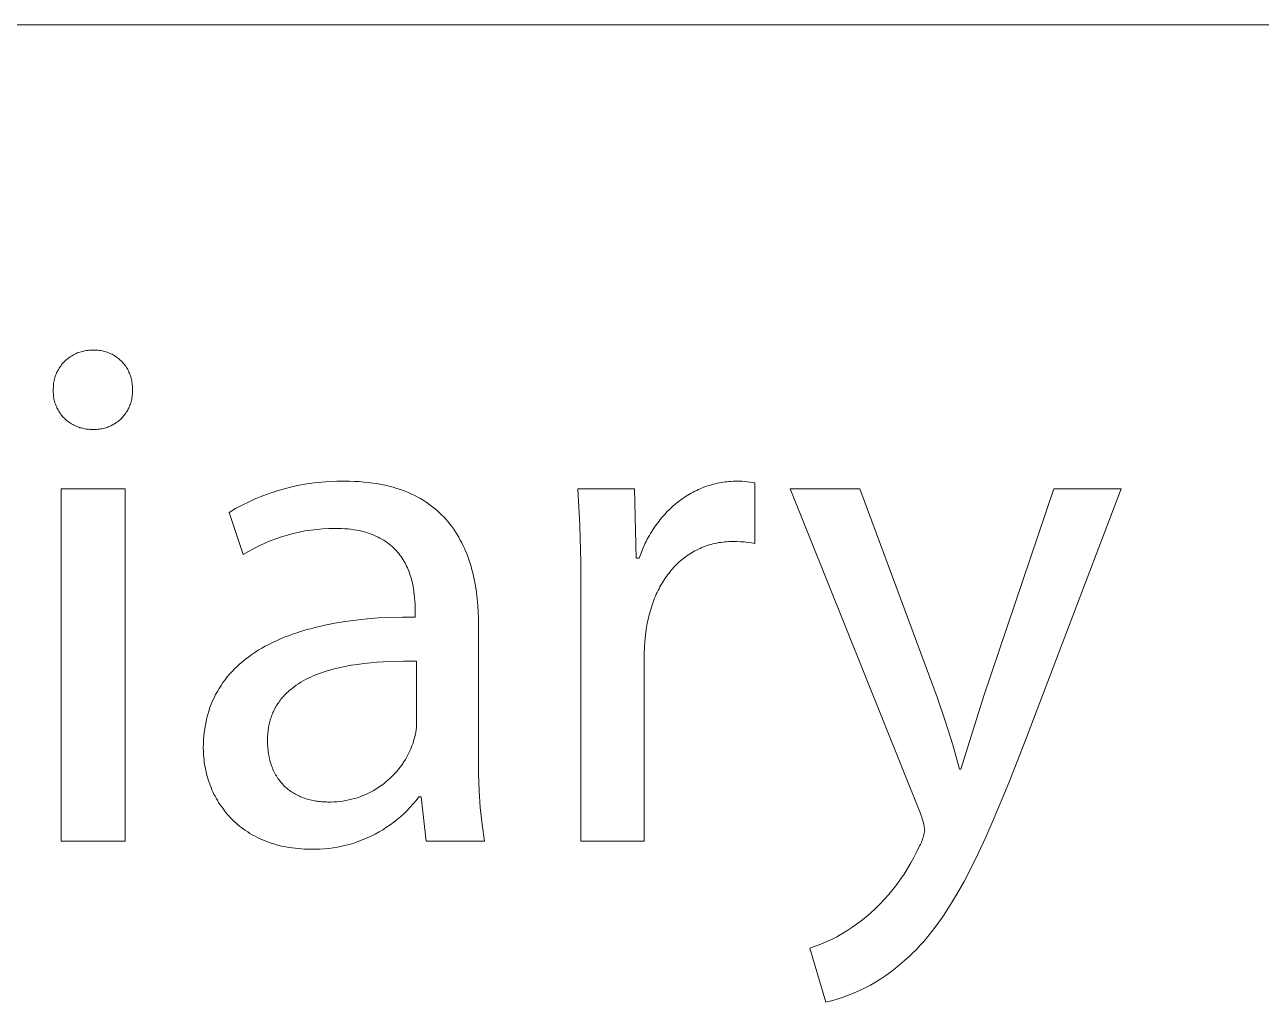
# Model space of a CAD drawing. Header units: millimetres. Extents: x -1480 to 5249, y -840 to 3860.
# Drawn here: x 4839.2 to 4953.6, y -178.6 to -88.2 of the extents above; entities that cross this region are included whole.
import ezdxf

# ---------------------------------------------------------------- set-up
doc = ezdxf.new("R2010")
doc.units = ezdxf.units.MM
doc.header["$MEASUREMENT"] = 0
doc.layers.add('Domyślny', color=7, linetype='Continuous', true_color=0x000000)

msp = doc.modelspace()

# ---------------------------------------------------------------- linework, layer by layer
at = {"layer": 'Domyślny', "color": 18, "lineweight": 15, "true_color": 0x000000}
for p, q in [((5242.52, -88.19), (2706.18, -88.19)), ((4843.19, -119.06), (4843.29, -118.98)), ((4843.29, -118.98), (4843.39, -118.91)), ((4843.39, -118.91), (4843.5, -118.84)), ((4843.5, -118.84), (4843.6, -118.78)), ((4843.6, -118.78), (4843.71, -118.72)), ((4843.71, -118.72), (4843.82, -118.66)), ((4843.82, -118.66), (4843.93, -118.61)), ((4843.93, -118.61), (4844.05, -118.56)), ((4844.05, -118.56), (4844.16, -118.52)), ((4844.16, -118.52), (4844.28, -118.48)), ((4844.28, -118.48), (4844.4, -118.44)), ((4844.4, -118.44), (4844.52, -118.41)), ((4844.52, -118.41), (4844.64, -118.38)), ((4844.64, -118.38), (4844.76, -118.35)), ((4844.76, -118.35), (4844.88, -118.33)), ((4844.88, -118.33), (4845, -118.32)), ((4845, -118.32), (4845.13, -118.31)), ((4845.13, -118.31), (4845.25, -118.3)), ((4845.25, -118.3), (4845.37, -118.3)), ((4845.37, -118.3), (4845.5, -118.3)), ((4845.5, -118.3), (4845.62, -118.3)), ((4845.62, -118.3), (4845.74, -118.3)), ((4845.74, -118.3), (4845.86, -118.3)), ((4845.86, -118.3), (4845.98, -118.31)), ((4845.98, -118.31), (4846.11, -118.32)), ((4846.11, -118.32), (4846.23, -118.34)), ((4846.23, -118.34), (4846.34, -118.36)), ((4846.34, -118.36), (4846.46, -118.39)), ((4846.46, -118.39), (4846.58, -118.42)), ((4846.58, -118.42), (4846.7, -118.45)), ((4846.7, -118.45), (4846.81, -118.49)), ((4846.81, -118.49), (4846.93, -118.53)), ((4846.93, -118.53), (4847.04, -118.58)), ((4847.04, -118.58), (4847.15, -118.63)), ((4847.15, -118.63), (4847.26, -118.68)), ((4847.26, -118.68), (4847.37, -118.74)), ((4847.37, -118.74), (4847.47, -118.8)), ((4847.47, -118.8), (4847.57, -118.87)), ((4847.57, -118.87), (4847.67, -118.94)), ((4847.67, -118.94), (4847.77, -119.01)), ((4847.77, -119.01), (4847.87, -119.08)), ((4842.24, -120.19), (4842.3, -120.08)), ((4842.3, -120.08), (4842.37, -119.97)), ((4842.37, -119.97), (4842.43, -119.87)), ((4842.43, -119.87), (4842.51, -119.77)), ((4842.51, -119.77), (4842.58, -119.67)), ((4842.58, -119.67), (4842.66, -119.57)), ((4842.66, -119.57), (4842.74, -119.48)), ((4842.74, -119.48), (4842.82, -119.39)), ((4842.82, -119.39), (4842.91, -119.3)), ((4842.91, -119.3), (4843, -119.21)), ((4843, -119.21), (4843.1, -119.13)), ((4843.1, -119.13), (4843.19, -119.06)), ((4847.87, -119.08), (4847.96, -119.16)), ((4847.96, -119.16), (4848.05, -119.24)), ((4848.05, -119.24), (4848.14, -119.33)), ((4848.14, -119.33), (4848.22, -119.42)), ((4848.22, -119.42), (4848.3, -119.51)), ((4848.3, -119.51), (4848.38, -119.6)), ((4848.38, -119.6), (4848.46, -119.7)), ((4848.46, -119.7), (4848.53, -119.79)), ((4848.53, -119.79), (4848.59, -119.89)), ((4848.59, -119.89), (4848.66, -120)), ((4848.66, -120), (4848.72, -120.1)), ((4848.72, -120.1), (4848.78, -120.21)), ((4841.86, -121.36), (4841.88, -121.23)), ((4841.88, -121.23), (4841.9, -121.11)), ((4841.9, -121.11), (4841.93, -120.99)), ((4841.93, -120.99), (4841.96, -120.87)), ((4841.96, -120.87), (4842, -120.75)), ((4842, -120.75), (4842.04, -120.64)), ((4842.04, -120.64), (4842.09, -120.52)), ((4842.09, -120.52), (4842.13, -120.41)), ((4842.13, -120.41), (4842.19, -120.3)), ((4842.19, -120.3), (4842.24, -120.19)), ((4848.78, -120.21), (4848.83, -120.32)), ((4848.83, -120.32), (4848.88, -120.43)), ((4848.88, -120.43), (4848.92, -120.54)), ((4848.92, -120.54), (4848.97, -120.66)), ((4848.97, -120.66), (4849, -120.77)), ((4849, -120.77), (4849.04, -120.89)), ((4849.04, -120.89), (4849.07, -121.01)), ((4849.07, -121.01), (4849.09, -121.13)), ((4849.09, -121.13), (4849.11, -121.25)), ((4849.11, -121.25), (4849.13, -121.37)), ((4841.82, -121.85), (4841.83, -121.73)), ((4841.82, -121.97), (4841.82, -121.85)), ((4841.82, -122.09), (4841.82, -121.97)), ((4841.82, -122.22), (4841.82, -122.09)), ((4841.83, -122.34), (4841.82, -122.22)), ((4841.83, -121.6), (4841.84, -121.48)), ((4841.83, -121.73), (4841.83, -121.6)), ((4841.84, -122.46), (4841.83, -122.34)), ((4841.84, -121.48), (4841.86, -121.36)), ((4841.85, -122.58), (4841.84, -122.46)), ((4849.13, -121.37), (4849.14, -121.49)), ((4849.14, -122.46), (4849.13, -122.58)), ((4849.14, -121.49), (4849.15, -121.61)), ((4849.15, -122.34), (4849.14, -122.46)), ((4849.15, -121.61), (4849.15, -121.73)), ((4849.15, -121.73), (4849.15, -121.85)), ((4849.15, -121.85), (4849.15, -121.97)), ((4849.15, -121.97), (4849.15, -122.1)), ((4849.15, -122.1), (4849.15, -122.22)), ((4849.15, -122.22), (4849.15, -122.34)), ((4841.87, -122.7), (4841.85, -122.58)), ((4841.89, -122.82), (4841.87, -122.7)), ((4841.92, -122.94), (4841.89, -122.82)), ((4841.95, -123.05), (4841.92, -122.94)), ((4841.98, -123.17), (4841.95, -123.05)), ((4842.02, -123.28), (4841.98, -123.17)), ((4842.06, -123.4), (4842.02, -123.28)), ((4842.11, -123.51), (4842.06, -123.4)), ((4842.16, -123.62), (4842.11, -123.51)), ((4848.87, -123.51), (4848.82, -123.62)), ((4848.92, -123.4), (4848.87, -123.51)), ((4848.96, -123.29), (4848.92, -123.4)), ((4849, -123.17), (4848.96, -123.29)), ((4849.03, -123.06), (4849, -123.17)), ((4849.06, -122.94), (4849.03, -123.06)), ((4849.09, -122.82), (4849.06, -122.94)), ((4849.11, -122.7), (4849.09, -122.82)), ((4849.13, -122.58), (4849.11, -122.7)), ((4842.21, -123.73), (4842.16, -123.62)), ((4842.27, -123.83), (4842.21, -123.73)), ((4842.33, -123.94), (4842.27, -123.83)), ((4842.39, -124.04), (4842.33, -123.94)), ((4842.46, -124.14), (4842.39, -124.04)), ((4842.53, -124.24), (4842.46, -124.14)), ((4842.61, -124.33), (4842.53, -124.24)), ((4842.69, -124.43), (4842.61, -124.33)), ((4842.77, -124.52), (4842.69, -124.43)), ((4842.85, -124.6), (4842.77, -124.52)), ((4842.94, -124.69), (4842.85, -124.6)), ((4843.03, -124.77), (4842.94, -124.69)), ((4848.04, -124.7), (4847.95, -124.78)), ((4848.13, -124.61), (4848.04, -124.7)), ((4848.21, -124.53), (4848.13, -124.61)), ((4848.29, -124.44), (4848.21, -124.53)), ((4848.37, -124.34), (4848.29, -124.44)), ((4848.44, -124.25), (4848.37, -124.34)), ((4848.52, -124.15), (4848.44, -124.25)), ((4848.58, -124.05), (4848.52, -124.15)), ((4848.65, -123.95), (4848.58, -124.05)), ((4848.71, -123.84), (4848.65, -123.95)), ((4848.77, -123.73), (4848.71, -123.84)), ((4848.82, -123.62), (4848.77, -123.73)), ((4843.12, -124.85), (4843.03, -124.77)), ((4843.22, -124.92), (4843.12, -124.85)), ((4843.32, -124.99), (4843.22, -124.92)), ((4843.42, -125.06), (4843.32, -124.99)), ((4843.52, -125.12), (4843.42, -125.06)), ((4843.62, -125.18), (4843.52, -125.12)), ((4843.73, -125.24), (4843.62, -125.18)), ((4843.84, -125.3), (4843.73, -125.24)), ((4843.95, -125.34), (4843.84, -125.3)), ((4844.06, -125.39), (4843.95, -125.34)), ((4844.18, -125.43), (4844.06, -125.39)), ((4844.29, -125.47), (4844.18, -125.43)), ((4844.41, -125.5), (4844.29, -125.47)), ((4844.52, -125.53), (4844.41, -125.5)), ((4844.64, -125.56), (4844.52, -125.53)), ((4844.76, -125.58), (4844.64, -125.56)), ((4844.88, -125.6), (4844.76, -125.58)), ((4845, -125.61), (4844.88, -125.6)), ((4845.12, -125.62), (4845, -125.61)), ((4845.24, -125.63), (4845.12, -125.62)), ((4845.36, -125.63), (4845.24, -125.63)), ((4845.49, -125.63), (4845.36, -125.63)), ((4845.61, -125.64), (4845.49, -125.63)), ((4845.73, -125.64), (4845.61, -125.64)), ((4845.85, -125.63), (4845.73, -125.64)), ((4845.97, -125.62), (4845.85, -125.63)), ((4846.09, -125.61), (4845.97, -125.62)), ((4846.21, -125.59), (4846.09, -125.61)), ((4846.33, -125.57), (4846.21, -125.59)), ((4846.45, -125.54), (4846.33, -125.57)), ((4846.57, -125.52), (4846.45, -125.54)), ((4846.68, -125.48), (4846.57, -125.52)), ((4846.8, -125.44), (4846.68, -125.48)), ((4846.91, -125.4), (4846.8, -125.44)), ((4847.03, -125.36), (4846.91, -125.4)), ((4847.14, -125.31), (4847.03, -125.36)), ((4847.25, -125.25), (4847.14, -125.31)), ((4847.35, -125.2), (4847.25, -125.25)), ((4847.46, -125.13), (4847.35, -125.2)), ((4847.56, -125.07), (4847.46, -125.13)), ((4847.66, -125), (4847.56, -125.07)), ((4847.76, -124.93), (4847.66, -125)), ((4847.86, -124.86), (4847.76, -124.93)), ((4847.95, -124.78), (4847.86, -124.86)), ((4866.68, -130.5), (4867.37, -130.45)), ((4867.37, -130.45), (4868.07, -130.42)), ((4868.07, -130.42), (4868.78, -130.42)), ((4868.78, -130.42), (4869.24, -130.42)), ((4869.24, -130.42), (4869.69, -130.44)), ((4869.69, -130.44), (4870.13, -130.46)), ((4870.13, -130.46), (4870.56, -130.5)), ((4904, -130.49), (4904.18, -130.47)), ((4904.18, -130.47), (4904.37, -130.45)), ((4904.37, -130.45), (4904.55, -130.44)), ((4904.55, -130.44), (4904.74, -130.43)), ((4904.74, -130.43), (4904.92, -130.42)), ((4904.92, -130.42), (4905.11, -130.42)), ((4905.11, -130.42), (4905.35, -130.42)), ((4905.35, -130.42), (4905.59, -130.43)), ((4905.59, -130.43), (4905.83, -130.45)), ((4905.83, -130.45), (4906.06, -130.47)), ((4906.06, -130.47), (4906.3, -130.5)), ((4842.54, -131.14), (4848.48, -131.14)), ((4842.54, -163.74), (4842.54, -131.14)), ((4848.48, -131.14), (4848.48, -163.74)), ((4861.23, -131.77), (4861.89, -131.53)), ((4861.89, -131.53), (4862.56, -131.31)), ((4862.56, -131.31), (4863.23, -131.12)), ((4863.23, -131.12), (4863.91, -130.95)), ((4863.91, -130.95), (4864.59, -130.8)), ((4864.59, -130.8), (4865.28, -130.67)), ((4865.28, -130.67), (4865.98, -130.57)), ((4865.98, -130.57), (4866.68, -130.5)), ((4870.56, -130.5), (4870.98, -130.54)), ((4870.98, -130.54), (4871.39, -130.59)), ((4871.39, -130.59), (4871.78, -130.65)), ((4871.78, -130.65), (4872.17, -130.72)), ((4872.17, -130.72), (4872.55, -130.8)), ((4872.55, -130.8), (4872.92, -130.89)), ((4872.92, -130.89), (4873.28, -130.98)), ((4873.28, -130.98), (4873.62, -131.09)), ((4873.62, -131.09), (4873.96, -131.2)), ((4873.96, -131.2), (4874.29, -131.32)), ((4874.29, -131.32), (4874.61, -131.45)), ((4874.61, -131.45), (4874.92, -131.58)), ((4874.92, -131.58), (4875.22, -131.72)), ((4890.56, -134.53), (4890.39, -131.14)), ((4890.39, -131.14), (4895.61, -131.14)), ((4895.61, -131.14), (4895.79, -137.55)), ((4900.56, -131.71), (4900.72, -131.62)), ((4900.72, -131.62), (4900.88, -131.53)), ((4900.88, -131.53), (4901.05, -131.44)), ((4901.05, -131.44), (4901.21, -131.35)), ((4901.21, -131.35), (4901.38, -131.27)), ((4901.38, -131.27), (4901.54, -131.2)), ((4901.54, -131.2), (4901.71, -131.12)), ((4901.71, -131.12), (4901.88, -131.05)), ((4901.88, -131.05), (4902.05, -130.98)), ((4902.05, -130.98), (4902.22, -130.92)), ((4902.22, -130.92), (4902.39, -130.86)), ((4902.39, -130.86), (4902.57, -130.81)), ((4902.57, -130.81), (4902.74, -130.75)), ((4902.74, -130.75), (4902.92, -130.71)), ((4902.92, -130.71), (4903.1, -130.66)), ((4903.1, -130.66), (4903.28, -130.62)), ((4903.28, -130.62), (4903.46, -130.58)), ((4903.46, -130.58), (4903.64, -130.55)), ((4903.64, -130.55), (4903.82, -130.52)), ((4903.82, -130.52), (4904, -130.49)), ((4906.3, -130.5), (4906.53, -130.54)), ((4906.53, -130.54), (4906.77, -130.58)), ((4906.77, -130.58), (4906.77, -136.18)), ((4922.08, -161.18), (4910.02, -131.14)), ((4910.02, -131.14), (4916.48, -131.14)), ((4916.48, -131.14), (4923.62, -150.41)), ((4927.95, -150.27), (4934.42, -131.14)), ((4940.67, -131.14), (4931.8, -154.37)), ((4934.42, -131.14), (4940.67, -131.14)), ((4858.7, -132.96), (4859.31, -132.63)), ((4859.31, -132.63), (4859.94, -132.32)), ((4859.94, -132.32), (4860.58, -132.03)), ((4860.58, -132.03), (4861.23, -131.77)), ((4875.22, -131.72), (4875.51, -131.87)), ((4875.51, -131.87), (4875.8, -132.03)), ((4875.8, -132.03), (4876.07, -132.19)), ((4876.07, -132.19), (4876.34, -132.36)), ((4876.34, -132.36), (4876.6, -132.54)), ((4876.6, -132.54), (4876.84, -132.72)), ((4876.84, -132.72), (4877.08, -132.91)), ((4899.07, -132.84), (4899.21, -132.71)), ((4899.21, -132.71), (4899.35, -132.58)), ((4899.35, -132.58), (4899.5, -132.46)), ((4899.5, -132.46), (4899.64, -132.35)), ((4899.64, -132.35), (4899.79, -132.23)), ((4899.79, -132.23), (4899.94, -132.12)), ((4899.94, -132.12), (4900.1, -132.01)), ((4900.1, -132.01), (4900.25, -131.91)), ((4900.25, -131.91), (4900.41, -131.81)), ((4900.41, -131.81), (4900.56, -131.71)), ((4858.09, -133.31), (4858.7, -132.96)), ((4859.41, -137.21), (4858.09, -133.31)), ((4877.08, -132.91), (4877.32, -133.11)), ((4877.32, -133.11), (4877.54, -133.31)), ((4877.54, -133.31), (4877.76, -133.52)), ((4877.76, -133.52), (4877.96, -133.73)), ((4877.96, -133.73), (4878.17, -133.95)), ((4898.01, -133.96), (4898.13, -133.81)), ((4898.13, -133.81), (4898.26, -133.66)), ((4898.26, -133.66), (4898.39, -133.52)), ((4898.39, -133.52), (4898.52, -133.37)), ((4898.52, -133.37), (4898.65, -133.23)), ((4898.65, -133.23), (4898.79, -133.1)), ((4898.79, -133.1), (4898.93, -132.97)), ((4898.93, -132.97), (4899.07, -132.84)), ((4865.12, -135.03), (4864.57, -135.14)), ((4865.67, -134.94), (4865.12, -135.03)), ((4866.23, -134.88), (4865.67, -134.94)), ((4866.78, -134.83), (4866.23, -134.88)), ((4867.34, -134.8), (4866.78, -134.83)), ((4867.9, -134.79), (4867.34, -134.8)), ((4868.21, -134.79), (4867.9, -134.79)), ((4868.51, -134.8), (4868.21, -134.79)), ((4868.8, -134.82), (4868.51, -134.8)), ((4869.09, -134.84), (4868.8, -134.82)), ((4869.36, -134.87), (4869.09, -134.84)), ((4869.63, -134.91), (4869.36, -134.87)), ((4869.89, -134.95), (4869.63, -134.91)), ((4870.14, -135), (4869.89, -134.95)), ((4870.38, -135.06), (4870.14, -135)), ((4878.17, -133.95), (4878.36, -134.17)), ((4878.36, -134.17), (4878.54, -134.4)), ((4878.54, -134.4), (4878.72, -134.63)), ((4878.72, -134.63), (4878.89, -134.87)), ((4878.89, -134.87), (4879.05, -135.11)), ((4890.65, -137.92), (4890.56, -134.53)), ((4897.21, -135.09), (4897.31, -134.92)), ((4897.31, -134.92), (4897.42, -134.76)), ((4897.42, -134.76), (4897.54, -134.59)), ((4897.54, -134.59), (4897.65, -134.43)), ((4897.65, -134.43), (4897.77, -134.27)), ((4897.77, -134.27), (4897.89, -134.11)), ((4897.89, -134.11), (4898.01, -133.96)), ((4861.39, -136.17), (4860.88, -136.4)), ((4861.9, -135.95), (4861.39, -136.17)), ((4862.42, -135.75), (4861.9, -135.95)), ((4862.95, -135.57), (4862.42, -135.75)), ((4863.49, -135.41), (4862.95, -135.57)), ((4864.03, -135.26), (4863.49, -135.41)), ((4864.57, -135.14), (4864.03, -135.26)), ((4870.62, -135.12), (4870.38, -135.06)), ((4870.84, -135.18), (4870.62, -135.12)), ((4871.07, -135.25), (4870.84, -135.18)), ((4871.28, -135.33), (4871.07, -135.25)), ((4871.49, -135.41), (4871.28, -135.33)), ((4871.69, -135.5), (4871.49, -135.41)), ((4871.88, -135.59), (4871.69, -135.5)), ((4872.06, -135.68), (4871.88, -135.59)), ((4872.24, -135.78), (4872.06, -135.68)), ((4872.41, -135.88), (4872.24, -135.78)), ((4872.58, -135.99), (4872.41, -135.88)), ((4872.74, -136.1), (4872.58, -135.99)), ((4872.89, -136.22), (4872.74, -136.1)), ((4879.05, -135.11), (4879.21, -135.36)), ((4879.21, -135.36), (4879.36, -135.61)), ((4879.36, -135.61), (4879.5, -135.87)), ((4879.5, -135.87), (4879.64, -136.13)), ((4879.64, -136.13), (4879.77, -136.39)), ((4896.53, -136.36), (4896.62, -136.17)), ((4896.62, -136.17), (4896.71, -135.99)), ((4896.71, -135.99), (4896.8, -135.8)), ((4896.8, -135.8), (4896.9, -135.62)), ((4896.9, -135.62), (4897, -135.44)), ((4897, -135.44), (4897.1, -135.27)), ((4897.1, -135.27), (4897.21, -135.09)), ((4903.06, -136.18), (4902.88, -136.23)), ((4903.24, -136.15), (4903.06, -136.18)), ((4903.42, -136.11), (4903.24, -136.15)), ((4903.61, -136.08), (4903.42, -136.11)), ((4903.79, -136.06), (4903.61, -136.08)), ((4903.98, -136.04), (4903.79, -136.06)), ((4904.17, -136.02), (4903.98, -136.04)), ((4904.36, -136.01), (4904.17, -136.02)), ((4904.56, -136), (4904.36, -136.01)), ((4904.75, -136), (4904.56, -136)), ((4905.09, -136.01), (4904.75, -136)), ((4905.43, -136.02), (4905.09, -136.01)), ((4905.76, -136.04), (4905.43, -136.02)), ((4906.1, -136.08), (4905.76, -136.04)), ((4906.44, -136.12), (4906.1, -136.08)), ((4906.77, -136.18), (4906.44, -136.12)), ((4859.89, -136.92), (4859.41, -137.21)), ((4860.38, -136.65), (4859.89, -136.92)), ((4860.88, -136.4), (4860.38, -136.65)), ((4873.04, -136.34), (4872.89, -136.22)), ((4873.18, -136.46), (4873.04, -136.34)), ((4873.32, -136.59), (4873.18, -136.46)), ((4873.45, -136.72), (4873.32, -136.59)), ((4873.57, -136.85), (4873.45, -136.72)), ((4873.69, -136.98), (4873.57, -136.85)), ((4873.8, -137.12), (4873.69, -136.98)), ((4873.91, -137.26), (4873.8, -137.12)), ((4874.02, -137.4), (4873.91, -137.26)), ((4879.77, -136.39), (4879.89, -136.66)), ((4879.89, -136.66), (4880.01, -136.93)), ((4880.01, -136.93), (4880.12, -137.2)), ((4880.12, -137.2), (4880.22, -137.48)), ((4896.06, -137.55), (4896.2, -137.14)), ((4896.2, -137.14), (4896.36, -136.75)), ((4896.36, -136.75), (4896.53, -136.36)), ((4900.47, -137.34), (4900.32, -137.44)), ((4900.61, -137.24), (4900.47, -137.34)), ((4900.76, -137.14), (4900.61, -137.24)), ((4900.91, -137.05), (4900.76, -137.14)), ((4901.06, -136.96), (4900.91, -137.05)), ((4901.22, -136.87), (4901.06, -136.96)), ((4901.37, -136.79), (4901.22, -136.87)), ((4901.53, -136.71), (4901.37, -136.79)), ((4901.69, -136.64), (4901.53, -136.71)), ((4901.86, -136.56), (4901.69, -136.64)), ((4902.02, -136.5), (4901.86, -136.56)), ((4902.19, -136.44), (4902.02, -136.5)), ((4902.36, -136.38), (4902.19, -136.44)), ((4902.53, -136.32), (4902.36, -136.38)), ((4902.71, -136.27), (4902.53, -136.32)), ((4902.88, -136.23), (4902.71, -136.27)), ((4874.11, -137.54), (4874.02, -137.4)), ((4874.21, -137.69), (4874.11, -137.54)), ((4874.3, -137.84), (4874.21, -137.69)), ((4874.38, -137.99), (4874.3, -137.84)), ((4874.46, -138.14), (4874.38, -137.99)), ((4874.53, -138.29), (4874.46, -138.14)), ((4874.6, -138.44), (4874.53, -138.29)), ((4874.67, -138.6), (4874.6, -138.44)), ((4880.22, -137.48), (4880.32, -137.76)), ((4880.32, -137.76), (4880.41, -138.04)), ((4880.41, -138.04), (4880.5, -138.33)), ((4880.5, -138.33), (4880.58, -138.62)), ((4890.66, -141.31), (4890.65, -137.92)), ((4895.79, -137.55), (4896.06, -137.55)), ((4899.26, -138.39), (4899.14, -138.53)), ((4899.39, -138.26), (4899.26, -138.39)), ((4899.51, -138.14), (4899.39, -138.26)), ((4899.64, -138.01), (4899.51, -138.14)), ((4899.77, -137.89), (4899.64, -138.01)), ((4899.91, -137.77), (4899.77, -137.89)), ((4900.04, -137.66), (4899.91, -137.77)), ((4900.18, -137.55), (4900.04, -137.66)), ((4900.32, -137.44), (4900.18, -137.55)), ((4874.73, -138.75), (4874.67, -138.6)), ((4874.79, -138.91), (4874.73, -138.75)), ((4874.84, -139.06), (4874.79, -138.91)), ((4874.9, -139.22), (4874.84, -139.06)), ((4874.94, -139.38), (4874.9, -139.22)), ((4874.99, -139.54), (4874.94, -139.38)), ((4875.03, -139.69), (4874.99, -139.54)), ((4880.58, -138.62), (4880.65, -138.91)), ((4880.65, -138.91), (4880.72, -139.2)), ((4880.72, -139.2), (4880.78, -139.49)), ((4880.78, -139.49), (4880.84, -139.79)), ((4898.37, -139.55), (4898.26, -139.71)), ((4898.47, -139.4), (4898.37, -139.55)), ((4898.57, -139.24), (4898.47, -139.4)), ((4898.68, -139.1), (4898.57, -139.24)), ((4898.79, -138.95), (4898.68, -139.1)), ((4898.91, -138.81), (4898.79, -138.95)), ((4899.02, -138.67), (4898.91, -138.81)), ((4899.14, -138.53), (4899.02, -138.67)), ((4875.06, -139.85), (4875.03, -139.69)), ((4875.1, -140.01), (4875.06, -139.85)), ((4875.16, -140.32), (4875.1, -140.01)), ((4875.21, -140.62), (4875.16, -140.32)), ((4875.24, -140.92), (4875.21, -140.62)), ((4880.84, -139.79), (4880.9, -140.09)), ((4880.9, -140.09), (4880.99, -140.69)), ((4880.99, -140.69), (4881.06, -141.3)), ((4897.72, -140.71), (4897.64, -140.89)), ((4897.8, -140.54), (4897.72, -140.71)), ((4897.89, -140.37), (4897.8, -140.54)), ((4897.98, -140.2), (4897.89, -140.37)), ((4898.07, -140.03), (4897.98, -140.2)), ((4898.17, -139.87), (4898.07, -140.03)), ((4898.26, -139.71), (4898.17, -139.87)), ((4875.27, -141.22), (4875.24, -140.92)), ((4875.29, -141.51), (4875.27, -141.22)), ((4875.31, -141.79), (4875.29, -141.51)), ((4875.32, -142.06), (4875.31, -141.79)), ((4881.06, -141.3), (4881.12, -141.91)), ((4881.12, -141.91), (4881.16, -142.52)), ((4890.66, -163.74), (4890.66, -141.31)), ((4897.34, -141.62), (4897.21, -142)), ((4897.41, -141.43), (4897.34, -141.62)), ((4897.48, -141.25), (4897.41, -141.43)), ((4897.56, -141.07), (4897.48, -141.25)), ((4897.64, -140.89), (4897.56, -141.07)), ((4871.93, -143.08), (4873.03, -143.03)), ((4873.03, -143.03), (4874.16, -142.99)), ((4874.16, -142.99), (4875.32, -142.99)), ((4875.32, -142.32), (4875.32, -142.06)), ((4875.32, -142.99), (4875.32, -142.32)), ((4881.16, -142.52), (4881.18, -143.14)), ((4896.98, -142.78), (4896.88, -143.19)), ((4897.09, -142.38), (4896.98, -142.78)), ((4897.21, -142), (4897.09, -142.38)), ((4864.79, -144.31), (4865.2, -144.19)), ((4865.2, -144.19), (4865.63, -144.07)), ((4865.63, -144.07), (4866.06, -143.95)), ((4866.06, -143.95), (4866.95, -143.75)), ((4866.95, -143.75), (4867.88, -143.57)), ((4867.88, -143.57), (4868.84, -143.41)), ((4868.84, -143.41), (4869.84, -143.27)), ((4869.84, -143.27), (4870.87, -143.17)), ((4870.87, -143.17), (4871.93, -143.08)), ((4881.18, -143.14), (4881.19, -143.75)), ((4881.19, -143.75), (4881.19, -155.94)), ((4896.71, -144.15), (4896.64, -144.7)), ((4896.8, -143.6), (4896.71, -144.15)), ((4896.88, -143.19), (4896.8, -143.6)), ((4861.78, -145.52), (4862.12, -145.35)), ((4862.12, -145.35), (4862.48, -145.18)), ((4862.48, -145.18), (4862.84, -145.02)), ((4862.84, -145.02), (4863.21, -144.87)), ((4863.21, -144.87), (4863.59, -144.72)), ((4863.59, -144.72), (4863.98, -144.58)), ((4863.98, -144.58), (4864.38, -144.44)), ((4864.38, -144.44), (4864.79, -144.31)), ((4896.58, -145.26), (4896.55, -145.82)), ((4896.64, -144.7), (4896.58, -145.26)), ((4859.91, -146.68), (4860.2, -146.47)), ((4860.2, -146.47), (4860.49, -146.27)), ((4860.49, -146.27), (4860.8, -146.07)), ((4860.8, -146.07), (4861.12, -145.88)), ((4861.12, -145.88), (4861.44, -145.7)), ((4861.44, -145.7), (4861.78, -145.52)), ((4896.55, -145.82), (4896.53, -146.38)), ((4896.53, -146.38), (4896.53, -163.74)), ((4858.6, -147.8), (4858.84, -147.56)), ((4858.84, -147.56), (4859.1, -147.33)), ((4859.1, -147.33), (4859.36, -147.11)), ((4859.36, -147.11), (4859.63, -146.89)), ((4859.63, -146.89), (4859.91, -146.68)), ((4868.82, -147.57), (4868.25, -147.69)), ((4869.39, -147.46), (4868.82, -147.57)), ((4869.98, -147.37), (4869.39, -147.46)), ((4870.57, -147.29), (4869.98, -147.37)), ((4871.18, -147.23), (4870.57, -147.29)), ((4871.78, -147.17), (4871.18, -147.23)), ((4872.39, -147.13), (4871.78, -147.17)), ((4873.01, -147.11), (4872.39, -147.13)), ((4874.23, -147.08), (4873.01, -147.11)), ((4875.45, -147.09), (4874.23, -147.08)), ((4875.45, -152.78), (4875.45, -147.09)), ((4857.73, -148.8), (4857.93, -148.54)), ((4857.93, -148.54), (4858.15, -148.29)), ((4858.15, -148.29), (4858.37, -148.04)), ((4858.37, -148.04), (4858.6, -147.8)), ((4865.18, -148.78), (4864.96, -148.9)), ((4865.41, -148.66), (4865.18, -148.78)), ((4865.65, -148.55), (4865.41, -148.66)), ((4865.89, -148.44), (4865.65, -148.55)), ((4866.13, -148.34), (4865.89, -148.44)), ((4866.38, -148.25), (4866.13, -148.34)), ((4866.64, -148.15), (4866.38, -148.25)), ((4866.9, -148.06), (4866.64, -148.15)), ((4867.16, -147.98), (4866.9, -148.06)), ((4867.43, -147.9), (4867.16, -147.98)), ((4867.7, -147.83), (4867.43, -147.9)), ((4868.25, -147.69), (4867.7, -147.83)), ((4856.85, -150.17), (4857.01, -149.89)), ((4857.01, -149.89), (4857.17, -149.61)), ((4857.17, -149.61), (4857.35, -149.33)), ((4857.35, -149.33), (4857.53, -149.06)), ((4857.53, -149.06), (4857.73, -148.8)), ((4863.55, -149.91), (4863.46, -149.99)), ((4863.64, -149.83), (4863.55, -149.91)), ((4863.73, -149.75), (4863.64, -149.83)), ((4863.83, -149.67), (4863.73, -149.75)), ((4863.92, -149.59), (4863.83, -149.67)), ((4864.12, -149.44), (4863.92, -149.59)), ((4864.32, -149.3), (4864.12, -149.44)), ((4864.52, -149.16), (4864.32, -149.3)), ((4864.74, -149.03), (4864.52, -149.16)), ((4864.96, -148.9), (4864.74, -149.03)), ((4856.33, -151.37), (4856.45, -151.06)), ((4856.45, -151.06), (4856.57, -150.76)), ((4856.57, -150.76), (4856.71, -150.47)), ((4856.71, -150.47), (4856.85, -150.17)), ((4862.62, -150.99), (4862.55, -151.09)), ((4862.69, -150.89), (4862.62, -150.99)), ((4862.76, -150.79), (4862.69, -150.89)), ((4862.83, -150.7), (4862.76, -150.79)), ((4862.9, -150.6), (4862.83, -150.7)), ((4862.97, -150.51), (4862.9, -150.6)), ((4863.05, -150.42), (4862.97, -150.51)), ((4863.13, -150.33), (4863.05, -150.42)), ((4863.21, -150.24), (4863.13, -150.33)), ((4863.29, -150.16), (4863.21, -150.24)), ((4863.38, -150.07), (4863.29, -150.16)), ((4863.46, -149.99), (4863.38, -150.07)), ((4923.62, -150.41), (4924.37, -152.61)), ((4925.84, -157.06), (4927.95, -150.27)), ((4856.04, -152.33), (4856.13, -152)), ((4856.13, -152), (4856.22, -151.69)), ((4856.22, -151.69), (4856.33, -151.37)), ((4862.02, -152.18), (4861.98, -152.3)), ((4862.06, -152.07), (4862.02, -152.18)), ((4862.11, -151.95), (4862.06, -152.07)), ((4862.16, -151.84), (4862.11, -151.95)), ((4862.21, -151.73), (4862.16, -151.84)), ((4862.26, -151.62), (4862.21, -151.73)), ((4862.31, -151.51), (4862.26, -151.62)), ((4862.37, -151.4), (4862.31, -151.51)), ((4862.43, -151.3), (4862.37, -151.4)), ((4862.49, -151.19), (4862.43, -151.3)), ((4862.55, -151.09), (4862.49, -151.19)), ((4855.8, -153.68), (4855.84, -153.33)), ((4855.84, -153.33), (4855.9, -152.99)), ((4855.9, -152.99), (4855.96, -152.66)), ((4855.96, -152.66), (4856.04, -152.33)), ((4861.73, -153.31), (4861.72, -153.45)), ((4861.76, -153.18), (4861.73, -153.31)), ((4861.78, -153.05), (4861.76, -153.18)), ((4861.81, -152.92), (4861.78, -153.05)), ((4861.84, -152.79), (4861.81, -152.92)), ((4861.87, -152.67), (4861.84, -152.79)), ((4861.9, -152.54), (4861.87, -152.67)), ((4861.94, -152.42), (4861.9, -152.54)), ((4861.98, -152.3), (4861.94, -152.42)), ((4875.4, -153.42), (4875.43, -153.2)), ((4875.43, -153.2), (4875.44, -152.99)), ((4875.44, -152.99), (4875.45, -152.78)), ((4924.37, -152.61), (4925.07, -154.83)), ((4855.72, -154.74), (4855.73, -154.38)), ((4855.73, -154.38), (4855.76, -154.03)), ((4855.76, -154.03), (4855.8, -153.68)), ((4861.66, -154.14), (4861.65, -154.29)), ((4861.65, -154.29), (4861.65, -154.44)), ((4861.65, -154.44), (4861.65, -154.62)), ((4861.67, -153.86), (4861.66, -154)), ((4861.66, -154), (4861.66, -154.14)), ((4861.68, -153.72), (4861.67, -153.86)), ((4861.7, -153.58), (4861.68, -153.72)), ((4861.72, -153.45), (4861.7, -153.58)), ((4875.12, -154.66), (4875.18, -154.46)), ((4875.18, -154.46), (4875.24, -154.25)), ((4875.24, -154.25), (4875.29, -154.05)), ((4875.29, -154.05), (4875.34, -153.84)), ((4875.34, -153.84), (4875.37, -153.63)), ((4875.37, -153.63), (4875.4, -153.42)), ((4931.8, -154.37), (4930.26, -158.32)), ((4855.71, -155.11), (4855.72, -154.74)), ((4855.72, -155.33), (4855.71, -155.11)), ((4855.72, -155.55), (4855.72, -155.33)), ((4855.74, -155.77), (4855.72, -155.55)), ((4861.65, -154.62), (4861.66, -154.79)), ((4861.66, -154.79), (4861.67, -154.97)), ((4861.67, -154.97), (4861.68, -155.14)), ((4861.68, -155.14), (4861.7, -155.3)), ((4861.7, -155.3), (4861.72, -155.47)), ((4861.72, -155.47), (4861.74, -155.63)), ((4861.74, -155.63), (4861.77, -155.79)), ((4874.68, -155.68), (4874.8, -155.43)), ((4874.8, -155.43), (4874.92, -155.18)), ((4874.92, -155.18), (4875.02, -154.92)), ((4875.02, -154.92), (4875.12, -154.66)), ((4925.07, -154.83), (4925.71, -157.06)), ((4855.75, -155.99), (4855.74, -155.77)), ((4855.78, -156.21), (4855.75, -155.99)), ((4855.8, -156.43), (4855.78, -156.21)), ((4855.83, -156.65), (4855.8, -156.43)), ((4855.87, -156.86), (4855.83, -156.65)), ((4861.77, -155.79), (4861.8, -155.94)), ((4861.8, -155.94), (4861.83, -156.1)), ((4861.83, -156.1), (4861.87, -156.24)), ((4861.87, -156.24), (4861.91, -156.39)), ((4861.91, -156.39), (4861.95, -156.53)), ((4861.95, -156.53), (4862, -156.68)), ((4862, -156.68), (4862.05, -156.81)), ((4873.95, -156.85), (4874.12, -156.63)), ((4874.12, -156.63), (4874.27, -156.4)), ((4874.27, -156.4), (4874.42, -156.16)), ((4874.42, -156.16), (4874.55, -155.92)), ((4874.55, -155.92), (4874.68, -155.68)), ((4881.19, -155.94), (4881.19, -157.5)), ((4855.91, -157.08), (4855.87, -156.86)), ((4855.96, -157.29), (4855.91, -157.08)), ((4856.01, -157.51), (4855.96, -157.29)), ((4856.07, -157.72), (4856.01, -157.51)), ((4856.13, -157.93), (4856.07, -157.72)), ((4856.2, -158.14), (4856.13, -157.93)), ((4862.05, -156.81), (4862.1, -156.95)), ((4862.1, -156.95), (4862.15, -157.08)), ((4862.15, -157.08), (4862.21, -157.21)), ((4862.21, -157.21), (4862.27, -157.34)), ((4862.27, -157.34), (4862.34, -157.46)), ((4862.34, -157.46), (4862.4, -157.58)), ((4862.4, -157.58), (4862.47, -157.7)), ((4862.47, -157.7), (4862.54, -157.81)), ((4862.54, -157.81), (4862.62, -157.92)), ((4862.62, -157.92), (4862.7, -158.03)), ((4872.83, -158.07), (4873.04, -157.88)), ((4873.04, -157.88), (4873.23, -157.69)), ((4873.23, -157.69), (4873.42, -157.49)), ((4873.42, -157.49), (4873.61, -157.28)), ((4873.61, -157.28), (4873.78, -157.07)), ((4873.78, -157.07), (4873.95, -156.85)), ((4881.19, -157.5), (4881.24, -159.07)), ((4925.71, -157.06), (4925.84, -157.06)), ((4856.27, -158.35), (4856.2, -158.14)), ((4856.34, -158.56), (4856.27, -158.35)), ((4856.43, -158.76), (4856.34, -158.56)), ((4856.51, -158.97), (4856.43, -158.76)), ((4856.6, -159.17), (4856.51, -158.97)), ((4862.7, -158.03), (4862.78, -158.14)), ((4862.78, -158.14), (4862.86, -158.24)), ((4862.86, -158.24), (4862.94, -158.34)), ((4862.94, -158.34), (4863.03, -158.44)), ((4863.03, -158.44), (4863.12, -158.54)), ((4863.12, -158.54), (4863.21, -158.63)), ((4863.21, -158.63), (4863.31, -158.72)), ((4863.31, -158.72), (4863.41, -158.8)), ((4863.41, -158.8), (4863.5, -158.89)), ((4863.5, -158.89), (4863.61, -158.97)), ((4863.61, -158.97), (4863.71, -159.04)), ((4863.71, -159.04), (4863.81, -159.12)), ((4871.25, -159.17), (4871.49, -159.03)), ((4871.49, -159.03), (4871.72, -158.89)), ((4871.72, -158.89), (4871.96, -158.74)), ((4871.96, -158.74), (4872.18, -158.59)), ((4872.18, -158.59), (4872.41, -158.42)), ((4872.41, -158.42), (4872.62, -158.25)), ((4872.62, -158.25), (4872.83, -158.07)), ((4881.24, -159.07), (4881.35, -160.63)), ((4930.26, -158.32), (4928.82, -161.79)), ((4856.7, -159.37), (4856.6, -159.17)), ((4856.8, -159.56), (4856.7, -159.37)), ((4856.91, -159.76), (4856.8, -159.56)), ((4857.02, -159.95), (4856.91, -159.76)), ((4857.13, -160.14), (4857.02, -159.95)), ((4857.25, -160.33), (4857.13, -160.14)), ((4863.81, -159.12), (4863.92, -159.19)), ((4863.92, -159.19), (4864.03, -159.26)), ((4864.03, -159.26), (4864.14, -159.33)), ((4864.14, -159.33), (4864.25, -159.39)), ((4864.25, -159.39), (4864.37, -159.45)), ((4864.37, -159.45), (4864.48, -159.51)), ((4864.48, -159.51), (4864.6, -159.57)), ((4864.6, -159.57), (4864.72, -159.62)), ((4864.72, -159.62), (4864.84, -159.67)), ((4864.84, -159.67), (4864.97, -159.72)), ((4864.97, -159.72), (4865.09, -159.76)), ((4865.09, -159.76), (4865.22, -159.8)), ((4865.22, -159.8), (4865.34, -159.84)), ((4865.34, -159.84), (4865.47, -159.88)), ((4865.47, -159.88), (4865.6, -159.91)), ((4865.6, -159.91), (4865.74, -159.94)), ((4865.74, -159.94), (4865.87, -159.97)), ((4865.87, -159.97), (4866, -160)), ((4866, -160), (4866.14, -160.02)), ((4866.14, -160.02), (4866.27, -160.04)), ((4866.27, -160.04), (4866.41, -160.06)), ((4866.41, -160.06), (4866.55, -160.07)), ((4866.55, -160.07), (4866.69, -160.08)), ((4866.69, -160.08), (4866.83, -160.09)), ((4866.83, -160.09), (4866.97, -160.1)), ((4866.97, -160.1), (4867.11, -160.1)), ((4867.11, -160.1), (4867.25, -160.11)), ((4867.25, -160.11), (4867.53, -160.11)), ((4867.53, -160.11), (4867.8, -160.1)), ((4867.8, -160.1), (4868.08, -160.08)), ((4868.08, -160.08), (4868.36, -160.06)), ((4868.36, -160.06), (4868.63, -160.02)), ((4868.63, -160.02), (4868.9, -159.98)), ((4868.9, -159.98), (4869.17, -159.92)), ((4869.17, -159.92), (4869.44, -159.86)), ((4869.44, -159.86), (4869.71, -159.79)), ((4869.71, -159.79), (4869.97, -159.71)), ((4869.97, -159.71), (4870.24, -159.62)), ((4870.24, -159.62), (4870.49, -159.52)), ((4870.49, -159.52), (4870.75, -159.41)), ((4870.75, -159.41), (4871, -159.29)), ((4871, -159.29), (4871.25, -159.17)), ((4875.4, -159.96), (4875.14, -160.28)), ((4875.65, -159.64), (4875.4, -159.96)), ((4875.88, -159.64), (4875.65, -159.64)), ((4876.33, -163.74), (4875.88, -159.64)), ((4857.38, -160.51), (4857.25, -160.33)), ((4857.51, -160.69), (4857.38, -160.51)), ((4857.64, -160.87), (4857.51, -160.69)), ((4857.78, -161.05), (4857.64, -160.87)), ((4857.93, -161.22), (4857.78, -161.05)), ((4858.07, -161.39), (4857.93, -161.22)), ((4874.29, -161.17), (4873.98, -161.44)), ((4874.58, -160.88), (4874.29, -161.17)), ((4874.86, -160.58), (4874.58, -160.88)), ((4875.14, -160.28), (4874.86, -160.58)), ((4881.35, -160.63), (4881.51, -162.19)), ((4922.15, -161.35), (4922.08, -161.18)), ((4922.21, -161.52), (4922.15, -161.35)), ((4858.23, -161.56), (4858.07, -161.39)), ((4858.39, -161.72), (4858.23, -161.56)), ((4858.55, -161.88), (4858.39, -161.72)), ((4858.72, -162.03), (4858.55, -161.88)), ((4858.89, -162.19), (4858.72, -162.03)), ((4859.07, -162.33), (4858.89, -162.19)), ((4859.25, -162.48), (4859.07, -162.33)), ((4859.44, -162.62), (4859.25, -162.48)), ((4872.68, -162.44), (4872.33, -162.67)), ((4873.02, -162.21), (4872.68, -162.44)), ((4873.35, -161.97), (4873.02, -162.21)), ((4873.67, -161.71), (4873.35, -161.97)), ((4873.98, -161.44), (4873.67, -161.71)), ((4881.51, -162.19), (4881.73, -163.74)), ((4922.26, -161.68), (4922.21, -161.52)), ((4922.31, -161.86), (4922.26, -161.68)), ((4922.36, -162.03), (4922.31, -161.86)), ((4922.4, -162.2), (4922.36, -162.03)), ((4922.43, -162.38), (4922.4, -162.2)), ((4922.46, -162.55), (4922.43, -162.38)), ((4928.82, -161.79), (4928.13, -163.36)), ((4859.63, -162.75), (4859.44, -162.62)), ((4859.83, -162.88), (4859.63, -162.75)), ((4860.03, -163.01), (4859.83, -162.88)), ((4860.24, -163.13), (4860.03, -163.01)), ((4860.45, -163.25), (4860.24, -163.13)), ((4860.67, -163.36), (4860.45, -163.25)), ((4860.89, -163.47), (4860.67, -163.36)), ((4861.12, -163.57), (4860.89, -163.47)), ((4861.35, -163.67), (4861.12, -163.57)), ((4870.5, -163.59), (4870.12, -163.74)), ((4870.88, -163.43), (4870.5, -163.59)), ((4871.25, -163.26), (4870.88, -163.43)), ((4871.62, -163.07), (4871.25, -163.26)), ((4871.98, -162.88), (4871.62, -163.07)), ((4872.33, -162.67), (4871.98, -162.88)), ((4922.19, -163.79), (4922.25, -163.66)), ((4922.25, -163.66), (4922.29, -163.53)), ((4922.29, -163.53), (4922.34, -163.4)), ((4922.34, -163.4), (4922.37, -163.27)), ((4922.37, -163.27), (4922.41, -163.14)), ((4922.41, -163.14), (4922.44, -163)), ((4922.44, -163), (4922.46, -162.87)), ((4922.48, -162.73), (4922.46, -162.55)), ((4922.46, -162.87), (4922.48, -162.73)), ((4928.13, -163.36), (4927.45, -164.82)), ((4848.48, -163.74), (4842.54, -163.74)), ((4861.58, -163.77), (4861.35, -163.67)), ((4861.82, -163.85), (4861.58, -163.77)), ((4862.07, -163.94), (4861.82, -163.85)), ((4862.32, -164.01), (4862.07, -163.94)), ((4862.57, -164.09), (4862.32, -164.01)), ((4862.83, -164.15), (4862.57, -164.09)), ((4863.1, -164.21), (4862.83, -164.15)), ((4863.36, -164.27), (4863.1, -164.21)), ((4863.64, -164.31), (4863.36, -164.27)), ((4863.92, -164.36), (4863.64, -164.31)), ((4864.2, -164.39), (4863.92, -164.36)), ((4864.49, -164.42), (4864.2, -164.39)), ((4864.78, -164.44), (4864.49, -164.42)), ((4865.08, -164.46), (4864.78, -164.44)), ((4865.38, -164.47), (4865.08, -164.46)), ((4865.68, -164.47), (4865.38, -164.47)), ((4866.09, -164.48), (4865.68, -164.47)), ((4866.51, -164.47), (4866.09, -164.48)), ((4866.92, -164.44), (4866.51, -164.47)), ((4867.33, -164.4), (4866.92, -164.44)), ((4867.73, -164.35), (4867.33, -164.4)), ((4868.14, -164.28), (4867.73, -164.35)), ((4868.54, -164.2), (4868.14, -164.28)), ((4868.94, -164.1), (4868.54, -164.2)), ((4869.34, -164), (4868.94, -164.1)), ((4869.73, -163.88), (4869.34, -164)), ((4870.12, -163.74), (4869.73, -163.88)), ((4881.73, -163.74), (4876.33, -163.74)), ((4896.53, -163.74), (4890.66, -163.74)), ((4921.49, -165.23), (4921.76, -164.7)), ((4921.76, -164.7), (4922.01, -164.16)), ((4922.01, -164.16), (4922.08, -164.04)), ((4922.08, -164.04), (4922.14, -163.92)), ((4922.14, -163.92), (4922.19, -163.79)), ((4920.9, -166.27), (4921.21, -165.75)), ((4921.21, -165.75), (4921.49, -165.23)), ((4927.45, -164.82), (4926.78, -166.19)), ((4920.25, -167.26), (4920.59, -166.77)), ((4920.59, -166.77), (4920.9, -166.27)), ((4926.78, -166.19), (4926.12, -167.46)), ((4919.15, -168.67), (4919.53, -168.21)), ((4919.53, -168.21), (4919.9, -167.74)), ((4919.9, -167.74), (4920.25, -167.26)), ((4926.12, -167.46), (4925.46, -168.64)), ((4918.35, -169.54), (4918.76, -169.11)), ((4918.76, -169.11), (4919.15, -168.67)), ((4925.13, -169.2), (4924.79, -169.74)), ((4925.46, -168.64), (4925.13, -169.2)), ((4917.04, -170.75), (4917.49, -170.36)), ((4917.49, -170.36), (4917.92, -169.96)), ((4917.92, -169.96), (4918.35, -169.54)), ((4924.46, -170.25), (4924.13, -170.75)), ((4924.79, -169.74), (4924.46, -170.25)), ((4915.73, -171.73), (4916.18, -171.42)), ((4916.18, -171.42), (4916.61, -171.09)), ((4916.61, -171.09), (4917.04, -170.75)), ((4923.79, -171.23), (4923.45, -171.69)), ((4924.13, -170.75), (4923.79, -171.23)), ((4913.36, -173.05), (4913.85, -172.82)), ((4913.85, -172.82), (4914.34, -172.57)), ((4914.34, -172.57), (4914.81, -172.31)), ((4914.81, -172.31), (4915.28, -172.03)), ((4915.28, -172.03), (4915.73, -171.73)), ((4922.77, -172.56), (4922.42, -172.97)), ((4923.11, -172.13), (4922.77, -172.56)), ((4923.45, -171.69), (4923.11, -172.13)), ((4911.84, -173.64), (4912.35, -173.46)), ((4913.32, -178.64), (4911.84, -173.64)), ((4912.35, -173.46), (4912.86, -173.27)), ((4912.86, -173.27), (4913.36, -173.05)), ((4921.71, -173.74), (4921.34, -174.1)), ((4922.06, -173.36), (4921.71, -173.74)), ((4922.42, -172.97), (4922.06, -173.36)), ((4920.6, -174.78), (4920.19, -175.15)), ((4920.97, -174.45), (4920.6, -174.78)), ((4921.34, -174.1), (4920.97, -174.45)), ((4918.87, -176.17), (4918.41, -176.48)), ((4919.32, -175.85), (4918.87, -176.17)), ((4919.76, -175.51), (4919.32, -175.85)), ((4920.19, -175.15), (4919.76, -175.51)), ((4916.96, -177.31), (4916.46, -177.56)), ((4917.45, -177.05), (4916.96, -177.31)), ((4917.94, -176.78), (4917.45, -177.05)), ((4918.41, -176.48), (4917.94, -176.78)), ((4913.86, -178.5), (4913.32, -178.64)), ((4914.39, -178.35), (4913.86, -178.5)), ((4914.92, -178.18), (4914.39, -178.35)), ((4915.44, -177.99), (4914.92, -178.18)), ((4915.96, -177.78), (4915.44, -177.99)), ((4916.46, -177.56), (4915.96, -177.78))]:
    msp.add_line(p, q, dxfattribs=at)

doc.saveas('drawing.dxf')
